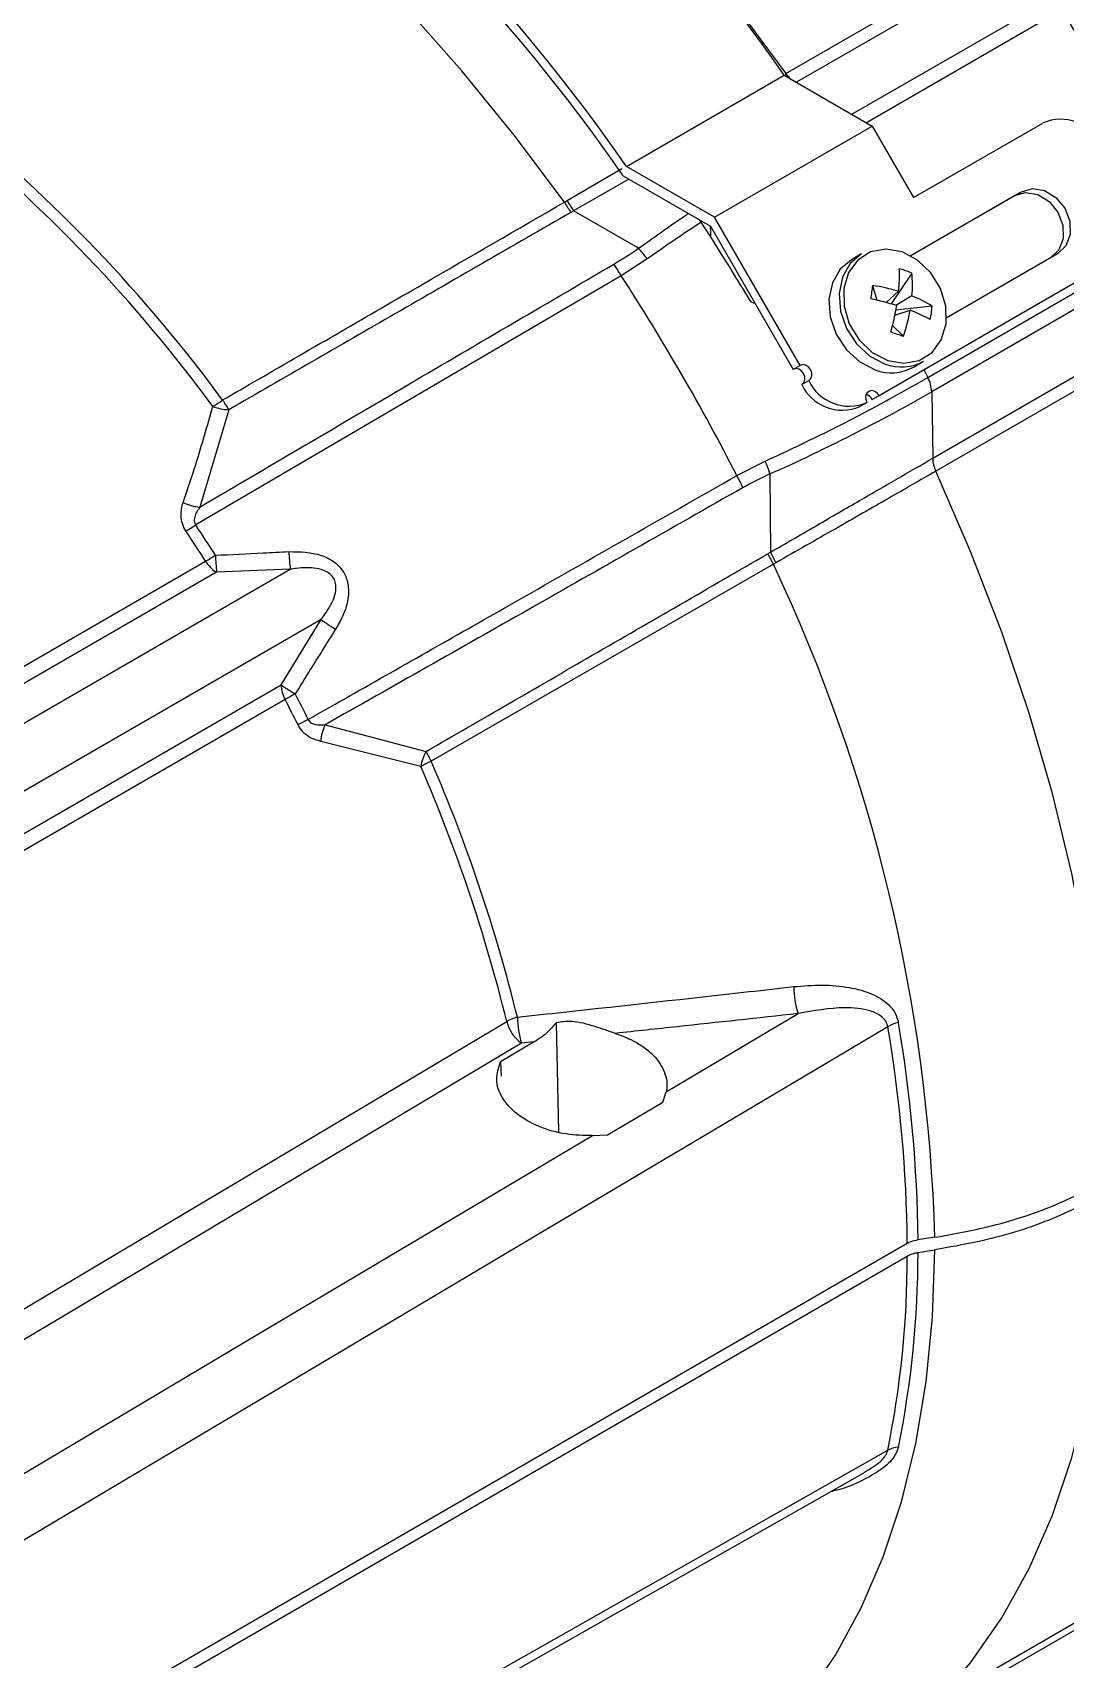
# Model space of a CAD drawing. Extents: x 2 to 136, y 1 to 99.
# Drawn here: x 99.27 to 101.954, y 80.042 to 84.269 of the extents above; entities that cross this region are included whole.
import ezdxf

# ---------------------------------------------------------------- set-up
doc = ezdxf.new("R2010")
doc.units = 0
doc.header["$MEASUREMENT"] = 0
doc.layers.add('OBJECT', color=7, linetype='CONTINUOUS')

msp = doc.modelspace()

# ---------------------------------------------------------------- linework, layer by layer
at = {"layer": 'OBJECT'}
for p, q in [((101.2274, 84.1623), (101.6711, 84.4185)), ((101.6967, 84.3943), (101.2554, 84.1395)), ((101.3993, 84.0565), (101.9157, 84.3546)), ((101.9437, 84.3268), (101.4373, 84.0345)), ((100.8134, 83.9212), (101.2235, 84.158)), ((101.2235, 84.158), (101.4521, 84.026)), ((101.2387, 84.1492), (101.2274, 84.1623)), ((101.2275, 84.1556), (101.2274, 84.1623)), ((101.042, 83.7892), (101.4521, 84.026)), ((101.4521, 84.026), (101.5596, 83.8399)), ((101.5596, 83.8399), (101.8954, 84.0338)), ((100.6589, 83.8321), (100.8015, 83.9155)), ((101.042, 83.7892), (100.8134, 83.9212)), ((100.8052, 83.8966), (101.0314, 83.7659)), ((101.5508, 83.6887), (101.8395, 83.8554)), ((101.8215, 83.8451), (101.8395, 83.8554)), ((100.6521, 83.8281), (100.6589, 83.8321)), ((101.5508, 83.6887), (101.8215, 83.8451)), ((100.8446, 83.7084), (100.6761, 83.8057)), ((101.0076, 83.7762), (101.0024, 83.7827)), ((101.2644, 83.4039), (101.042, 83.7892)), ((101.0314, 83.7659), (101.2464, 83.3935)), ((101.5964, 83.3728), (102.2702, 83.7618)), ((101.4243, 83.6937), (101.3982, 83.6786)), ((101.47, 83.3263), (102.0954, 83.6874)), ((102.2804, 83.7245), (101.6065, 83.3355)), ((101.933, 83.6935), (101.6443, 83.5268)), ((100.8674, 83.6806), (100.7998, 83.637)), ((101.452, 83.3159), (102.0774, 83.677)), ((100.7998, 83.637), (99.6941, 82.9897)), ((101.4529, 83.6116), (101.4641, 83.5734)), ((101.555, 83.6439), (101.5008, 83.5638)), ((101.4883, 83.5673), (101.5204, 83.5965)), ((101.5553, 83.5844), (101.5136, 83.56)), ((101.5109, 83.5346), (101.5504, 83.5473)), ((101.6074, 83.5582), (101.5135, 83.5479)), ((101.5333, 83.4799), (101.5049, 83.5077)), ((101.6091, 83.1627), (102.2078, 83.5083)), ((101.2644, 83.4039), (101.2464, 83.3935)), ((101.5592, 83.3997), (101.5853, 83.4149)), ((101.586, 83.3933), (101.5964, 83.3728)), ((101.2689, 83.3546), (101.2869, 83.365)), ((102.0213, 83.3625), (101.6173, 83.1293)), ((101.4378, 83.3077), (101.4198, 83.2973)), ((101.4202, 83.2976), (101.4382, 83.3079)), ((101.4378, 83.3077), (101.4382, 83.3079)), ((101.47, 83.3263), (101.452, 83.3159)), ((101.6065, 83.3355), (101.6091, 83.1627)), ((99.7798, 83.289), (99.705, 83.0362)), ((101.4198, 83.2973), (101.4202, 83.2976)), ((101.1001, 83.1178), (101.174, 83.1553)), ((101.1862, 83.1223), (101.1878, 82.9188)), ((96.9485, 81.2956), (99.7196, 82.8954)), ((101.1951, 82.8877), (100.3059, 82.3755)), ((101.2017, 82.8915), (101.1951, 82.8877)), ((99.7482, 82.8666), (96.9783, 81.2675)), ((97.0726, 81.2192), (99.9398, 82.8744)), ((99.9398, 82.8744), (99.7482, 82.8666)), ((100.0197, 82.7441), (97.1498, 81.0873)), ((99.916, 82.5742), (100.0197, 82.7441)), ((97.1459, 80.9751), (99.916, 82.5742)), ((99.9265, 82.5361), (97.1553, 80.9364)), ((100.0305, 82.4704), (100.2925, 82.4011)), ((100.2791, 82.362), (100.0189, 82.4273)), ((100.9169, 81.5168), (101.2592, 81.72)), ((100.6306, 81.6965), (100.6368, 81.4129)), ((100.5738, 81.6465), (100.4863, 81.5948)), ((100.5738, 81.6465), (100.5407, 81.6431)), ((100.4863, 81.5948), (100.4877, 81.5576)), ((100.7639, 81.4053), (100.9082, 81.4903)), ((100.9082, 81.4903), (100.9169, 81.5168)), ((100.7253, 81.4031), (100.7639, 81.4053)), ((101.5431, 81.1229), (98.2311, 79.2109)), ((101.6148, 81.1389), (101.5709, 81.1321)), ((98.2311, 79.1782), (101.5431, 81.0902)), ((101.5709, 81.0995), (101.6148, 81.1063)), ((102.2078, 80.2511), (101.6091, 79.9055)), ((101.6173, 79.9294), (102.0213, 80.1626))]:
    msp.add_line(p, q, dxfattribs=at)
at = {"layer": 'OBJECT', "flags": 128}
for points in [[(98.457, 85.7617), (98.5863, 85.7869), (98.7211, 85.7991), (98.8606, 85.7981), (99.0044, 85.784), (99.1518, 85.7567), (99.3021, 85.7165), (99.4547, 85.6635), (99.609, 85.5979), (99.7644, 85.52), (99.92, 85.4301), (100.0753, 85.3287), (100.2296, 85.2162), (100.3823, 85.0929), (100.5326, 84.9596), (100.6799, 84.8167), (100.8237, 84.6648), (100.9633, 84.5047), (101.098, 84.337), (101.2274, 84.1623)], [(100.6521, 83.8281), (100.5216, 84.0025), (100.3856, 84.1696), (100.2447, 84.3286), (100.0995, 84.4787), (99.9507, 84.6193), (99.799, 84.7497), (99.6451, 84.8692), (99.4898, 84.9774), (99.3337, 85.0736), (99.1777, 85.1575), (99.0223, 85.2287), (98.8685, 85.2868), (98.7168, 85.3316), (98.568, 85.3628), (98.4228, 85.3804), (98.2818, 85.3841), (98.1458, 85.374), (98.0154, 85.3502)], [(100.8196, 83.8882), (100.6761, 83.8057), (100.6761, 83.8057), (100.6761, 83.8057)], [(101.8395, 83.8554), (101.8684, 83.8639), (101.9, 83.8587), (101.9295, 83.8407), (101.9524, 83.8126), (101.9653, 83.7787), (101.9661, 83.7442), (101.9548, 83.7143), (101.933, 83.6935)], [(101.8215, 83.8451), (101.8504, 83.8535), (101.882, 83.8483), (101.9115, 83.8303), (101.9344, 83.8022), (101.9473, 83.7684), (101.9481, 83.7338), (101.9368, 83.7039), (101.915, 83.6831)], [(101.0308, 83.7663), (101.0316, 83.7501), (101.0321, 83.7369)], [(101.4243, 83.6937), (101.395, 83.6689), (101.3745, 83.6334), (101.3657, 83.5909), (101.3692, 83.5451), (101.3848, 83.5002), (101.411, 83.46), (101.4456, 83.4283), (101.4854, 83.4077)], [(101.4922, 83.4168), (101.5342, 83.4095), (101.5738, 83.4167), (101.6074, 83.4378), (101.6314, 83.4706), (101.6437, 83.5119), (101.643, 83.5577), (101.6293, 83.6035), (101.6041, 83.6448), (101.5697, 83.6777), (101.5296, 83.6987), (101.4876, 83.706), (101.4479, 83.6988), (101.4144, 83.6778), (101.3904, 83.645), (101.3781, 83.6037), (101.3788, 83.5579), (101.3925, 83.512), (101.4177, 83.4707), (101.4521, 83.4379), (101.4922, 83.4168)], [(101.3982, 83.6786), (101.3688, 83.6538), (101.3484, 83.6183), (101.3395, 83.5758), (101.3431, 83.53), (101.3586, 83.4851), (101.3849, 83.4449), (101.4194, 83.4132), (101.4593, 83.3926)], [(101.2689, 83.3546), (101.2742, 83.3596), (101.2769, 83.3668), (101.2767, 83.3751), (101.2736, 83.3832), (101.2681, 83.39), (101.261, 83.3943), (101.2534, 83.3956), (101.2464, 83.3935)], [(101.2869, 83.365), (101.2922, 83.37), (101.2949, 83.3772), (101.2947, 83.3855), (101.2916, 83.3936), (101.2861, 83.4004), (101.279, 83.4047), (101.2714, 83.406), (101.2644, 83.4039)], [(101.47, 83.3263), (101.4645, 83.3331), (101.4574, 83.3374), (101.4498, 83.3386), (101.4428, 83.3366), (101.4376, 83.3316), (101.4349, 83.3244), (101.4351, 83.3161), (101.4382, 83.3079)], [(102.0631, 81.2883), (102.0566, 81.4799), (102.0389, 81.6769), (102.0102, 81.8785), (101.9706, 82.0837), (101.9203, 82.2915), (101.8595, 82.5009), (101.7885, 82.711), (101.7077, 82.9208), (101.6173, 83.1293)], [(97.607, 79.9772), (97.6943, 80.0291), (98.0438, 80.237), (99.4415, 81.0683), (100.5023, 81.6994)], [(101.4924, 81.6861), (101.3278, 81.5883), (100.6225, 81.1692), (98.148, 79.6989)], [(100.5407, 81.6431), (99.6892, 81.1362), (98.7797, 80.5948), (97.6456, 79.9198)], [(98.4381, 80.0456), (98.9787, 80.3664), (99.8894, 80.9069), (100.7253, 81.4031)], [(101.6173, 79.9294), (101.7077, 80.0336), (101.7885, 80.15), (101.8595, 80.2782), (101.9203, 80.4174), (101.9706, 80.5671), (102.0102, 80.7266), (102.0389, 80.895), (102.0566, 81.0717), (102.0631, 81.2557)], [(101.1951, 79.8421), (101.2801, 79.9421), (101.3563, 80.0536), (101.4231, 80.1761), (101.4803, 80.3089), (101.5277, 80.4515), (101.565, 80.6033), (101.592, 80.7635), (101.6086, 80.9314), (101.6148, 81.1063)], [(98.148, 78.6922), (98.3243, 78.792), (99.0297, 79.1912), (101.4924, 80.5856)], [(98.1229, 78.6532), (98.7604, 79.0143), (101.4322, 80.5282)]]:
    msp.add_lwpolyline(points, dxfattribs=at)
at = {"layer": 'OBJECT'}
for centre, radius, start, end in [((97.2366, 81.3842), 4.8569, 34.8267, 53.3589), ((96.8265, 81.1474), 4.8569, 34.8267, 53.3589), ((96.848, 81.1555), 4.8138, 34.7093, 53.2964), ((96.8603, 81.0115), 6.069, 26.94753, 33.11138), ((96.5491, 80.9482), 3.9616, 36.3743, 51.099), ((96.5644, 80.9575), 3.9738, 36.3743, 51.099), ((101.9417, 83.9282), 0.1153, 24.8164, 113.6431), ((101.1106, 84.0983), 0.5322, 210.5134, 213.9023), ((101.0689, 84.0805), 0.4794, 211.2142, 214.9756), ((96.007, 80.5195), 5.9676, 30.80361, 33.07498), ((100.6331, 83.5115), 0.2889, 35.8238, 42.9507), ((100.3492, 83.3714), 0.5231, 30.5114, 34.4183), ((101.1027, 83.6401), 0.42, 354.0362, 2.0585), ((101.4649, 83.4361), 0.2265, 66.5659, 75.3077), ((95.9329, 80.4762), 5.8032, 27.07699, 33.00133), ((102.4856, 83.4572), 1.0442, 171.4965, 173.4139), ((101.3755, 83.1068), 0.5107, 73.5173, 81.2842), ((101.2475, 83.6127), 0.3091, 354.7519, 5.8), ((101.2938, 82.847), 0.7461, 72.7191, 78.0529), ((101.4443, 83.2992), 0.3061, 57.7972, 68.7301), ((100.8198, 83.6747), 0.7052, 344.9132, 350.589), ((101.0644, 83.6347), 0.4938, 341.7308, 349.8109), ((101.4013, 83.1496), 0.4247, 61.6826, 69.4535), ((101.3782, 83.5709), 0.2295, 348.0885, 356.8211), ((101.8152, 84.3485), 0.9132, 249.854, 252.0203), ((101.5015, 83.5035), 0.1187, 249.1351, 299.0502), ((101.5277, 83.5186), 0.1187, 249.1347, 299.0509), ((101.3736, 83.403), 0.1153, 204.8163, 293.6431), ((101.3916, 83.4134), 0.1153, 204.8163, 293.643), ((101.5192, 83.3319), 0.0874, 2.3954, 27.9366), ((99.5845, 83.5612), 0.3054, 300.3437, 305.9854), ((100.2289, 83.5894), 0.5403, 210.6259, 213.7809), ((101.431, 83.3046), 0.0239, 28.2494, 78.2902), ((99.7813, 83.3965), 0.1075, 246.7401, 269.2243), ((100.9094, 83.0387), 0.2892, 16.8031, 23.7798), ((101.6941, 83.1659), 0.0851, 182.1754, 205.4882), ((100.6386, 82.857), 0.5301, 25.6874, 29.4626), ((99.7124, 83.147), 0.1111, 242.7787, 266.1734), ((99.3865, 83.4586), 0.5608, 300.1874, 303.262), ((95.8004, 80.4013), 4.6455, 32.4714, 33.6267), ((95.8149, 80.4097), 4.6588, 32.4712, 33.6268), ((99.3076, 83.6054), 0.8209, 300.1272, 302.2281), ((99.7941, 82.9408), 0.0872, 211.3844, 238.2801), ((100.4981, 82.937), 0.7532, 181.9861, 185.3674), ((100.5249, 82.9459), 0.5894, 182.4963, 186.9722), ((101.6649, 83.1532), 0.5396, 206.2206, 209.4719), ((101.6292, 83.1262), 0.4877, 205.1671, 208.7637), ((97.213, 81.0071), 4.4038, 1.7148, 25.2792), ((100.3791, 83.2407), 0.6131, 234.1083, 238.3568), ((100.0037, 82.5779), 0.0878, 182.437, 208.3971), ((100.3748, 83.2516), 0.8182, 235.8906, 238.9558), ((100.3142, 81.8607), 0.7788, 117.6471, 119.8617), ((95.8139, 80.406), 4.6616, 26.4785, 27.3911), ((95.8034, 80.3997), 4.6436, 26.478, 27.3914), ((100.2474, 81.9686), 0.5781, 116.8306, 119.8136), ((100.1315, 82.4202), 0.1127, 153.5896, 176.3809), ((100.387, 82.347), 0.1089, 150.2609, 172.1249), ((100.7841, 82.6445), 0.5486, 206.3414, 209.3592), ((100.4305, 82.096), 0.3061, 114.0217, 119.6502), ((96.4507, 80.7035), 4.1722, 13.8093, 23.4219), ((96.4658, 80.712), 4.185, 13.8093, 23.4219), ((101.4869, 81.7929), 0.239, 180.6691, 197.7488), ((100.5668, 81.5841), 0.1321, 106.2693, 119.2321), ((100.7734, 81.7151), 0.2436, 180.9856, 197.1951), ((100.5993, 81.7242), 0.1001, 194.3768, 234.1577), ((101.5454, 81.5909), 0.109, 103.4506, 119.0976), ((98.0331, 81.0903), 3.5102, 0.5313, 9.7723), ((98.0518, 81.0996), 3.5193, 0.5305, 9.7724), ((99.0094, 81.0903), 2.5337, 348.5093, 359.9974), ((99.0306, 81.0996), 2.5404, 348.5094, 359.9983), ((101.5235, 80.5289), 0.0647, 93.1014, 118.8108)]:
    msp.add_arc(centre, radius, start, end, dxfattribs=at)
for points, knots in [([(99.7639, 83.3142), (99.7948, 83.332), (99.9682, 83.4324), (100.2643, 83.6038), (100.5295, 83.7572), (100.6521, 83.8281)], [0, 0, 0, 0, 0.104198, 0.585846, 1, 1, 1, 1]), ([(100.6689, 83.8015), (100.5165, 83.7136), (100.2202, 83.5428), (99.9238, 83.372), (99.7798, 83.289)], [0, 0, 0, 0, 0.514049, 1, 1, 1, 1]), ([(100.6761, 83.8057), (100.6761, 83.8057), (100.6737, 83.8042), (100.6713, 83.8028), (100.6689, 83.8015)], [0, 0, 0, 0, 0.000279, 1, 1, 1, 1]), ([(100.8446, 83.7084), (100.8446, 83.7084), (100.8801, 83.733), (100.9231, 83.7646), (100.9662, 83.7934), (100.9744, 83.7989)], [0, 0, 0, 0, 0.000016, 0.810457, 1, 1, 1, 1]), ([(101.0076, 83.7762), (100.9972, 83.7694), (100.9508, 83.7388), (100.9038, 83.7061), (100.8674, 83.6806)], [0, 0, 0, 0, 0.22451, 1, 1, 1, 1]), ([(100.7807, 83.6671), (100.8023, 83.6804), (100.8239, 83.6938), (100.8446, 83.7084), (100.8446, 83.7084)], [0, 0, 0, 0, 0.99997, 1, 1, 1, 1]), ([(99.705, 83.0362), (99.8794, 83.1387), (100.2377, 83.3494), (100.5965, 83.5593), (100.7807, 83.6671)], [0, 0, 0, 0, 0.486656, 1, 1, 1, 1]), ([(101.1478, 83.5658), (101.1477, 83.5658), (101.1465, 83.5654), (101.1441, 83.5658), (101.1402, 83.5673), (101.1361, 83.5706), (101.1339, 83.5738), (101.1328, 83.5755)], [0, 0, 0, 0, 0.014765, 0.194858, 0.38265, 0.683793, 1, 1, 1, 1]), ([(101.174, 83.1553), (101.2299, 83.1814), (101.3433, 83.2346), (101.4841, 83.3091), (101.5639, 83.3544), (101.5964, 83.3728)], [0, 0, 0, 0, 0.365392, 0.741453, 1, 1, 1, 1]), ([(101.6065, 83.3355), (101.6065, 83.3355), (101.5751, 83.3174), (101.5091, 83.2805), (101.4049, 83.2254), (101.2968, 83.1726), (101.2239, 83.1375), (101.1862, 83.1223), (101.1862, 83.1223)], [0, 0, 0, 0, 0.0000046, 0.2588995, 0.5177956, 0.7589014, 0.9999956, 1, 1, 1, 1]), ([(99.6616, 83.0483), (99.6727, 83.0812), (99.7007, 83.1642), (99.7244, 83.2475), (99.7388, 83.2977)], [0, 0, 0, 0, 0.396331, 1, 1, 1, 1]), ([(101.1878, 82.9188), (101.1878, 82.9188), (101.2262, 82.941), (101.3024, 82.9854), (101.4122, 83.0489), (101.5153, 83.1085), (101.5788, 83.1452), (101.6091, 83.1627), (101.6091, 83.1627)], [0, 0, 0, 0, 0.000005, 0.254675, 0.509348, 0.754672, 0.999996, 1, 1, 1, 1]), ([(99.9865, 82.4844), (100.0175, 82.502), (100.1917, 82.6009), (100.5631, 82.8116), (100.9031, 83.0054), (101.1001, 83.1178)], [0, 0, 0, 0, 0.083466, 0.469044, 1, 1, 1, 1]), ([(101.1862, 83.1223), (101.1862, 83.1223), (101.1625, 83.1113), (101.1394, 83.0991), (101.1163, 83.0868)], [0, 0, 0, 0, 0.000029, 1, 1, 1, 1]), ([(101.6173, 83.1293), (101.5771, 83.1061), (101.4956, 83.0591), (101.3548, 82.9785), (101.2539, 82.9212), (101.2017, 82.8915)], [0, 0, 0, 0, 0.319105, 0.647495, 1, 1, 1, 1]), ([(101.1163, 83.0868), (100.9307, 82.9812), (100.569, 82.7753), (100.2069, 82.5702), (100.0305, 82.4704)], [0, 0, 0, 0, 0.513008, 1, 1, 1, 1]), ([(99.6685, 82.9739), (99.6651, 82.9801), (99.6582, 82.9927), (99.6547, 83.0172), (99.6574, 83.0356), (99.6611, 83.0467), (99.6616, 83.0483)], [0, 0, 0, 0, 0.254854, 0.508629, 0.928591, 1, 1, 1, 1]), ([(99.705, 83.0362), (99.6995, 83.0281), (99.6924, 83.0178), (99.6899, 83.0027), (99.6908, 82.9952), (99.6932, 82.9912), (99.6941, 82.9897)], [0, 0, 0, 0, 0.580896, 0.740074, 0.900891, 1, 1, 1, 1]), ([(99.7454, 82.9109), (99.7866, 82.9128), (99.8502, 82.9157), (99.9137, 82.9191), (99.936, 82.9203)], [0, 0, 0, 0, 0.648493, 1, 1, 1, 1]), ([(99.936, 82.9203), (99.9648, 82.9199), (100.0055, 82.9194), (100.053, 82.8963), (100.0777, 82.8717), (100.091, 82.839), (100.092, 82.7978), (100.0792, 82.7562), (100.0639, 82.7298), (100.0575, 82.7188)], [0, 0, 0, 0, 0.269459, 0.38121, 0.493906, 0.593567, 0.708386, 0.879636, 1, 1, 1, 1]), ([(100.2925, 82.4011), (100.4365, 82.4844), (100.7326, 82.6556), (101.0287, 82.8268), (101.1808, 82.9148)], [0, 0, 0, 0, 0.486388, 1, 1, 1, 1]), ([(101.1808, 82.9148), (101.1831, 82.9161), (101.1855, 82.9174), (101.1878, 82.9188), (101.1878, 82.9188)], [0, 0, 0, 0, 0.999705, 1, 1, 1, 1]), ([(100.0197, 82.7441), (100.0315, 82.76), (100.0474, 82.7813), (100.0579, 82.8132), (100.0595, 82.8318), (100.0551, 82.8479), (100.0462, 82.8604), (100.0301, 82.8713), (99.999, 82.8797), (99.9673, 82.8787), (99.9449, 82.8752), (99.9398, 82.8744)], [0, 0, 0, 0, 0.248555, 0.333335, 0.418737, 0.477068, 0.535602, 0.604493, 0.713168, 0.934337, 1, 1, 1, 1]), ([(100.0575, 82.7188), (100.0356, 82.6839), (100.0005, 82.628), (99.9658, 82.5717), (99.9528, 82.5506)], [0, 0, 0, 0, 0.624895, 1, 1, 1, 1]), ([(100.0189, 82.4273), (100.01, 82.4299), (99.994, 82.4345), (99.9728, 82.4495), (99.9641, 82.4635), (99.96, 82.4701)], [0, 0, 0, 0, 0.395776, 0.712488, 1, 1, 1, 1]), ([(99.9865, 82.4844), (99.9876, 82.4825), (99.9898, 82.4786), (99.9964, 82.4738), (100.01, 82.4692), (100.0221, 82.4699), (100.0305, 82.4704)], [0, 0, 0, 0, 0.128042, 0.255392, 0.479322, 1, 1, 1, 1]), ([(100.5298, 81.7109), (100.57, 81.7153), (100.7711, 81.737), (101.0104, 81.7635), (101.2094, 81.7858), (101.2479, 81.7901)], [0, 0, 0, 0, 0.167872, 0.839364, 1, 1, 1, 1]), ([(101.2479, 81.7901), (101.2724, 81.7921), (101.3213, 81.7962), (101.3881, 81.7904), (101.4465, 81.7752), (101.4876, 81.7524), (101.5125, 81.7241), (101.5177, 81.7053), (101.52, 81.6969)], [0, 0, 0, 0, 0.227374, 0.454238, 0.628217, 0.803357, 0.912623, 1, 1, 1, 1]), ([(100.7843, 81.6687), (100.7668, 81.6746), (100.7299, 81.687), (100.6779, 81.7027), (100.6441, 81.6983), (100.6306, 81.6965)], [0, 0, 0, 0, 0.350763, 0.739166, 1, 1, 1, 1]), ([(101.2592, 81.72), (101.1547, 81.7086), (100.9965, 81.6914), (100.8381, 81.6745), (100.7843, 81.6687)], [0, 0, 0, 0, 0.660515, 1, 1, 1, 1]), ([(101.4924, 81.6861), (101.4909, 81.6911), (101.4877, 81.7023), (101.4719, 81.7173), (101.4367, 81.7325), (101.3632, 81.7389), (101.2998, 81.7274), (101.2592, 81.72)], [0, 0, 0, 0, 0.062412, 0.139208, 0.265335, 0.530913, 1, 1, 1, 1]), ([(100.6306, 81.6965), (100.624, 81.6887), (100.6065, 81.6677), (100.5864, 81.6547), (100.5738, 81.6465)], [0, 0, 0, 0, 0.372319, 1, 1, 1, 1]), ([(100.7843, 81.6687), (100.7981, 81.6637), (100.8341, 81.6506), (100.8809, 81.6184), (100.9139, 81.5738), (100.9204, 81.5383), (100.9174, 81.5198), (100.9169, 81.5168)], [0, 0, 0, 0, 0.162696, 0.424831, 0.687546, 0.950209, 1, 1, 1, 1]), ([(100.7253, 81.4031), (100.7022, 81.4036), (100.6541, 81.4046), (100.5847, 81.4248), (100.5263, 81.4578), (100.4876, 81.5007), (100.4709, 81.5489), (100.4812, 81.5795), (100.4863, 81.5948)], [0, 0, 0, 0, 0.156109, 0.324409, 0.493191, 0.662433, 0.831758, 1, 1, 1, 1]), ([(101.6148, 81.1389), (101.6626, 81.1477), (101.7594, 81.1654), (101.9147, 81.2129), (102.0082, 81.2604), (102.0631, 81.2883)], [0, 0, 0, 0, 0.287513, 0.581795, 1, 1, 1, 1]), ([(102.0631, 81.2557), (102.0142, 81.2305), (101.9128, 81.1785), (101.7561, 81.1313), (101.652, 81.1129), (101.6148, 81.1063)], [0, 0, 0, 0, 0.375049, 0.776984, 1, 1, 1, 1]), ([(101.5709, 81.1321), (101.5643, 81.1308), (101.554, 81.1286), (101.546, 81.1244), (101.5431, 81.1229)], [0, 0, 0, 0, 0.643557, 1, 1, 1, 1]), ([(101.5431, 81.0902), (101.5485, 81.0928), (101.5569, 81.0969), (101.5673, 81.0988), (101.5709, 81.0995)], [0, 0, 0, 0, 0.643567, 1, 1, 1, 1]), ([(101.52, 80.5935), (101.5172, 80.5854), (101.5115, 80.5694), (101.4858, 80.5421), (101.4341, 80.5088), (101.3816, 80.4864), (101.3463, 80.4785), (101.3432, 80.4778)], [0, 0, 0, 0, 0.143825, 0.286943, 0.531667, 0.959784, 1, 1, 1, 1]), ([(101.4318, 80.5288), (101.4463, 80.5371), (101.4665, 80.5489), (101.485, 80.5688), (101.4908, 80.5792), (101.4921, 80.5844), (101.4924, 80.5856)], [0, 0, 0, 0, 0.539764, 0.759334, 0.946999, 1, 1, 1, 1])]:
    msp.add_open_spline(points, degree=3, knots=knots, dxfattribs=at)

doc.saveas('drawing.dxf')
